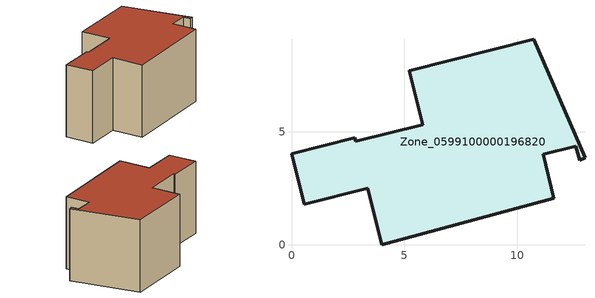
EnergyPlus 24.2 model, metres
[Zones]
Zone_0599100000196820
 floor ground (C_G): 11.14,4.01 11.62,2.07 3.99,0 3.37,2.5 0.56,1.8 0,4.04 2.81,4.74 2.85,4.59 5.82,5.33 5.22,7.71 10.72,9.11 13,3.86 12.76,3.75 12.58,4.37 z0
 wall outside (C_F): 0.56,1.8 3.37,2.5 3.99,0 11.62,2.07 11.14,4.01 12.58,4.37 12.76,3.75 13,3.86 10.72,9.11 5.22,7.71 5.82,5.33 2.85,4.59 2.81,4.74 0,4.04 0.56,1.8 z0:5.89
 roof outside (C_R): 12.58,4.37 12.76,3.75 13,3.86 10.72,9.11 5.22,7.71 5.82,5.33 2.85,4.59 2.81,4.74 0,4.04 0.56,1.8 3.37,2.5 3.99,0 11.62,2.07 11.14,4.01 z5.89
[BUILDING]
Pand.0599100000196820: North Axis=0; Terrain=City; Loads Convergence Tolerance Value=0.04; Temperature Convergence Tolerance Value=0.4; Solar Distribution=FullExterior; Maximum Number of Warmup Days=25; Minimum Number of Warmup Days=1
[Site:Location]
Rotterdam.The.Hague.AP_ZH_NLD Design_Conditions: Latitude=51.96; Longitude=4.45; Time Zone=1; Elevation=-4.5
[SITE:GROUNDTEMPERATURE:BUILDINGSURFACE]
18, 18, 18, 18, 18, 18, 18, 18, 18, 18, 18, 18
[MATERIAL] Thermal Absorptance=0.9; Solar Absorptance=0.7; Visible Absorptance=0.7
Name | Roughness | Thickness | Conductivity | Density | Specific Heat
G.TI.1965-1974 | MediumSmooth | 0.15 | 0.882353 | 540 | 1210
F.TI.1965-1974 | Rough | 0.3 | 0.697674 | 1920 | 840
R.TI.1965-1974 | MediumRough | 0.2 | 0.232558 | 1500 | 1000
[CONSTRUCTION]
C_G: G.TI.1965-1974
C_F: F.TI.1965-1974
C_R: R.TI.1965-1974
[ZONE]
Zone_0599100000196820: Type=1; Multiplier=1; Ceiling Height=Autocalculate; Volume=Autocalculate; Floor Area=autocalculate; Part of Total Floor Area=Yes
[ZONEINFILTRATION:DESIGNFLOWRATE]
Infil_Zone_0599100000196820: Zone or ZoneList or Space or SpaceList=Zone_0599100000196820; Schedule=AlwaysOn; Design Flow Rate Calculation Method=Flow/Area; Flow Rate per Floor Area=0.003; Constant Term Coefficient=1; Temperature Term Coefficient=0; Velocity Term Coefficient=0; Velocity Squared Term Coefficient=0
[HVACTEMPLATE:ZONE:IDEALLOADSAIRSYSTEM]
Zone_0599100000196820: Maximum Heating Supply Air Temperature=50; Minimum Cooling Supply Air Temperature=13; Maximum Heating Supply Air Humidity Ratio=0.0156; Minimum Cooling Supply Air Humidity Ratio=0.0077; Heating Limit=NoLimit; Cooling Limit=NoLimit; Dehumidification Control Type=ConstantSensibleHeatRatio; Cooling Sensible Heat Ratio=0.7; Dehumidification Setpoint=60; Humidification Control Type=None; Humidification Setpoint=30; Outdoor Air Method=None; Outdoor Air Flow Rate per Person=0.00944; Outdoor Air Flow Rate per Zone Floor Area=0; Outdoor Air Flow Rate per Zone=0; Demand Controlled Ventilation Type=None; Outdoor Air Economizer Type=NoEconomizer; Heat Recovery Type=None; Sensible Heat Recovery Effectiveness=0.7; Latent Heat Recovery Effectiveness=0.65
[ZONECONTROL:THERMOSTAT]
ThermostatControl_Zone_0599100000196820: Zone or ZoneList=Zone_0599100000196820; Control Type Schedule=DualSetpointControlType; Control 1=Thermostat_Zone_0599100000196820; Temperature Difference Between Cutout And Setpoint=0
[THERMOSTATSETPOINT:DUALSETPOINT]
Thermostat_Zone_0599100000196820: Heating Setpoint Temperature Schedule=HeatingSetpoint_Zone_0599100000196820; Cooling Setpoint Temperature Schedule=CoolingSetpoint_Zone_0599100000196820
[SCHEDULE:COMPACT]
HeatingSetpoint_Zone_0599100000196820: Through: 12/31, For: AllDays, Until: 24:00, 21
CoolingSetpoint_Zone_0599100000196820: Through: 12/31, For: AllDays, Until: 24:00, 24
DualSetpointControlType: Through: 12/31, For: AllDays, Until: 24:00, 4
AlwaysOn: Through: 12/31, For: AllDays, Until: 24:00, 1
